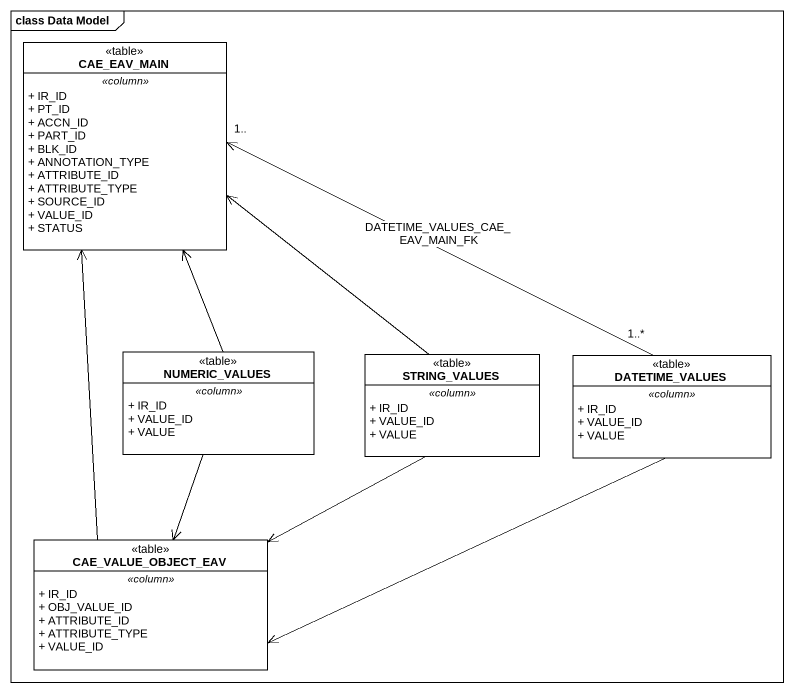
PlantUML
@startuml
mainframe class Data Model
hide circle
hide empty members
skinparam classAttributeIconSize 0
class CAE_EAV_MAIN <<table>> {
  .. <<column>> ..
  + IR_ID
  + PT_ID
  + ACCN_ID
  + PART_ID
  + BLK_ID
  + ANNOTATION_TYPE
  + ATTRIBUTE_ID
  + ATTRIBUTE_TYPE
  + SOURCE_ID
  + VALUE_ID
  + STATUS
}
class NUMERIC_VALUES <<table>> {
  .. <<column>> ..
  + IR_ID
  + VALUE_ID
  + VALUE
}
class STRING_VALUES <<table>> {
  .. <<column>> ..
  + IR_ID
  + VALUE_ID
  + VALUE
}
class DATETIME_VALUES <<table>> {
  .. <<column>> ..
  + IR_ID
  + VALUE_ID
  + VALUE
}
class CAE_VALUE_OBJECT_EAV <<table>> {
  .. <<column>> ..
  + IR_ID
  + OBJ_VALUE_ID
  + ATTRIBUTE_ID
  + ATTRIBUTE_TYPE
  + VALUE_ID
}
NUMERIC_VALUES -up-> CAE_EAV_MAIN
NUMERIC_VALUES --> CAE_VALUE_OBJECT_EAV
STRING_VALUES -up-> CAE_EAV_MAIN
STRING_VALUES --> CAE_VALUE_OBJECT_EAV
DATETIME_VALUES "1..*" -left-> "1.." CAE_EAV_MAIN : DATETIME_VALUES_CAE_EAV_MAIN_FK
DATETIME_VALUES -left-> CAE_VALUE_OBJECT_EAV
CAE_VALUE_OBJECT_EAV -up-> CAE_EAV_MAIN
@enduml
